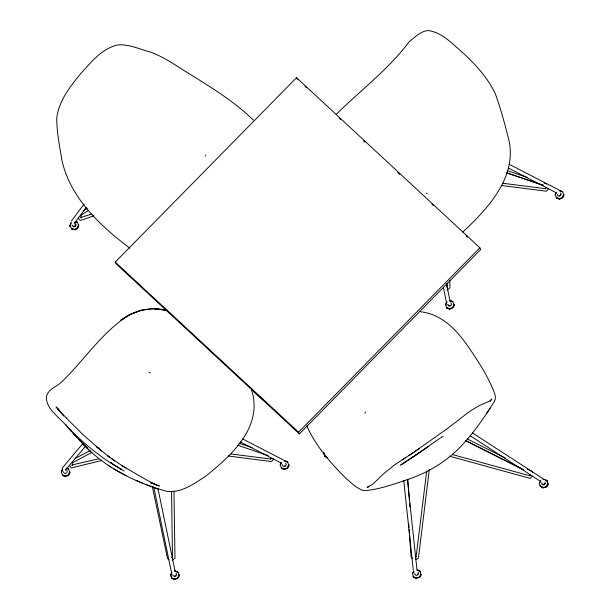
<?xml version="1.0" encoding="UTF-8"?>
<svg xmlns="http://www.w3.org/2000/svg" width="610" height="610" viewBox="0 0 610 610"><rect width="100%" height="100%" fill="white"/><g stroke="black" fill="none" stroke-linecap="round" stroke-linejoin="round"><path stroke-width="0.91" d="M270.817 457.752L270.543 459.223L271.008 458.659L270.497 458.987L231.129 454.008M545.744 187.43L545.47 188.894L545.935 188.337L545.416 188.665L502.304 183.206M448.609 305.404L448.678 304.84M426.703 471.126L416.15 556.526L415.684 557.021L416.226 556.739L415.334 556.915M429.287 469.517L418.483 557.868L417.347 558.882L415.379 559.469M74.74 229.779C78.484 230.839 79.994 219.516 77.539 227.736L74.595 229.307C67.13 226.912 74.977 230.931 74.595 229.307M530.258 474.511L529.716 475.922L530.227 475.464L529.64 475.708L452.673 454.625M171.7 577.906C173.568 581.246 180.24 578.303 178.974 574.803L177.83 577.716L174.765 579.027L171.7 577.906L170.571 575.077L171.829 572.058M77.706 228.079L78.766 224.983M75.457 221.613L77.264 222.17L75.625 221.948M65.552 476.479C67.443 476.28 70.806 473.856 69.639 471.782L68.495 474.687L65.43 475.998C58.163 472.994 65.796 477.622 65.43 475.998M284.618 469.471C286.57 469.364 289.803 466.772 288.705 464.774L287.447 467.794L284.496 468.998C277.009 465.758 284.748 470.577 284.496 468.998M449.814 309.171C451.705 308.98 455.068 306.548 453.901 304.481L452.757 307.387L449.692 308.698C442.204 305.465 449.944 310.284 449.692 308.698M559.545 199.142C561.497 199.043 564.73 196.443 563.632 194.453L562.374 197.472L559.423 198.669C551.936 195.429 559.675 200.255 559.423 198.669M69.952 226.013C73.436 215.338 67.641 232.867 70.951 223.748M323.925 452.719L324.604 456.188L327.486 457.683L324.604 456.188M540.818 480.802L539.591 482.815C537.296 486.46 548.23 490.349 540.186 486.162M560.613 194.415L560.277 195.421L559.256 195.787M74.74 222.101L74.321 223.298L86.361 207.362M68.671 469.288L66.208 468.114M177.891 572.203L174.841 570.762L174.948 571.196M287.699 461.976L284.679 461.168C283.558 459.612 292.495 464.179 284.634 460.863M449.707 300.532L452.894 301.675L449.867 300.867M562.626 191.647C553.034 188.116 568.947 193.759 559.599 190.838M71.393 221.026L84.111 204.053M62.235 468.884L62.815 467.321L83.067 443.325M273.356 458.865L272.815 460.253L271.412 461.534L228.231 456.013M548.276 188.536L547.742 189.923L546.331 191.212L501.283 185.448M68.663 475.03L69.99 472.033M178.852 575.87L177.83 577.716M281.606 462.479L280.204 465.308L281.164 462.868M452.925 307.722L454.244 304.725M555.397 195.055L556.084 192.539M61.404 472.392L62.494 469.029L61.48 471.53M61.717 471.637L62.655 469.372M171.585 577.54L170.739 575.413L171.677 573.148M280.204 465.308L281.141 463.043M289.056 465.026L287.447 467.794M445.391 305.008L446.749 301.729L445.666 305.084M445.979 304.329L446.916 302.064M555.123 194.979L556.068 192.714M562.542 197.808L563.983 194.697M170.739 575.413L171.837 572.203M65.949 468.938L65.415 470.104L85.659 446.101M420.122 571.311L420.976 574.78L419.337 577.464L416.104 578.242L413.13 576.633L415.936 577.906L419.177 577.129L420.808 574.437L420.122 571.311L417.415 569.816L419.604 571.28M543.929 487.603L546.255 487.085L548.024 484.309L547.361 480.878L544.463 479.346L542.847 479.734M417.461 574.75L417.972 573.812M544.89 483.44L544.379 484.37L544.029 483.783M413.13 576.633L416.104 578.242M532.553 476.029L530.128 478.37L449.402 456.15M306.738 425.772C315.789 446.078 330.841 463.371 346.564 478.919C351.825 483.349 356.995 488.557 363.69 490.684C379.969 489.647 395.859 483.333 411.338 478.316C429.249 471.591 446.078 461.587 459.475 447.816C473.192 433.931 484.165 417.675 494.535 401.212C496.456 398.002 494.809 394.098 493.65 390.918C489.395 380.533 483.974 370.644 477.889 361.227C464.058 339.739 447.984 314.684 420.115 311.695M490.326 401.388L491.812 399.047L489.395 401.197L479.483 405.513L470.089 411.109L446.924 428.921L413.687 452.376M412.703 573.621L412.383 573.377L413.87 571.196M420.808 574.437C421.884 574.475 419.466 578.585 419.177 577.129M540.818 480.954L539.591 482.815M540.193 485.812L542.991 487.436L546.095 486.749L547.864 483.966L547.17 480.848M486.49 413.679L490.562 407.472M412.917 572.79L413.862 571.349M546.095 486.749C546.232 488 549.023 484.111 547.864 483.966M447.008 287.531L447.351 283.17M115.244 262.087L296.536 77.691L479.856 247.805L480.688 249.505L299.396 433.901L116.075 263.787L115.244 262.087L298.572 432.208L299.396 433.901M298.572 432.208L479.856 247.805M336.293 114.276C360.693 90.15 388.539 69.372 409.188 41.716C414.838 37.294 420.503 31.308 427.953 30.508C442.685 32.422 453.222 44.759 463.981 53.779C476.395 65.522 488.221 78.4 495.427 94.085C500.894 109.129 505.011 124.715 508.923 140.224C517.12 177.487 487.573 208.841 462.731 232.151M544.463 479.346L544.631 479.681M442.86 436.264L411.109 458.324M428.243 446.672L404.323 462.708M409.119 455.411L419.093 448.716M421.113 451.613L400.564 465.094L405.162 462.189M413.649 452.406L394.441 464.98L383.591 473.795L372.824 484.203L367.098 487.306L368.928 486.902M402.364 459.78L405.589 457.706M88.595 210.351L81.374 214.964L80.909 216.573L81.237 217.999L80.535 217.526L91.675 214.125M83.242 210.824L87.26 208.262M73.36 226.211L74.405 226.424L75.266 225.875L75.648 224.945L75.03 224.663M91.957 452.368L72.765 462.548L72.361 465.56L71.698 465.033L98.706 458.827M74.931 458.583L89.983 450.637M179.325 575.055L177.731 571.867M447.077 290.017L449.905 287.897L449.791 280.333M172.15 560.338L174.978 558.226L173.957 491.05M171.662 557.845L172.523 557.509L172.081 557.86L172.477 557.273L171.547 491.141M110.845 462.632L121.192 469.319C101.29 458.171 83.722 443.333 67.588 427.297C61.008 418.178 45.292 409.257 46.52 396.462C48.144 389.157 56.082 387.022 61.053 382.523C84.561 360.228 102.19 331.238 130.38 314.325L141.421 310.139L130.082 314.501L120.475 320.494C133.277 310.925 149.892 306.205 165.63 310.185M449.631 305.702L450.653 305.335M284.329 466.109L285.35 465.75M174.712 576.031L175.733 575.665M93.902 215.833L80.497 220.431L79.071 219.356L78.56 218.044M71.576 228.925L74.755 229.642M101.74 460.466L71.408 467.931L70.089 466.734L69.723 465.377M556.366 197.922L559.583 199.005M446.634 307.951L449.852 309.034M62.494 475.358L65.598 476.341M281.446 468.244L284.664 469.334M171.715 578.28L174.933 579.363M141.017 310.292L153.796 308.568L153.316 308.629L165.569 310.193M153.316 308.629L167.018 310.269M75.625 221.697L77.264 222.17M83.166 443.92L87.428 448.114L79.041 439.513L84.157 445.048L80.947 441.541C103.044 466.909 134.787 482.388 166.69 491.309C181.208 493.261 194.018 483.73 205.524 476.296C231.487 455.586 263.604 426.603 251.457 389.592M263.55 400.335L253.806 391.826L253.165 390.697M507.413 170.701L527.116 177.365M544.128 183.114L546.812 184.029M238.754 443.15L252.189 447.687M506.452 172.79L543.624 185.402L506.971 172.95M237.831 445.285L268.248 455.632M175.68 571.448L177.159 571.951M449.829 300.562L452.894 301.675M174.902 570.891L177.968 572.005M156.465 484.927L159.423 486.033L150.304 482.556L156.465 484.927L147.712 480.588L121.779 465.613L126.156 468.045M157.792 489.136L145.149 484.21M67.161 468.48L68.747 469.09M136.099 480.344L142.359 483.074M323.818 452.94L324.779 456.181M467.168 438.918L505.461 458.118M527.208 469.029L531.836 471.347L532.583 472.735M465.826 440.725L523.35 469.677L465.537 440.595M509.167 164.265L558.851 189.923M508.45 168.07L556.45 192.867M242.658 438.941L283.924 460.253M240.264 441.884L281.53 463.196M126.064 475.579L113.826 468.884M545.302 480.062L547.33 481.183M324.611 455.845L327.402 457.813M124.188 470.989L119.751 468.518L121.192 469.319M544.623 479.384L547.422 481.008M417.575 569.847L420.374 571.471M123.228 466.421L107.634 455.784L109.457 457.187L96.266 446.497L101.679 451.003L83.242 434.922L66.208 417.926M107.993 465.232L111.798 467.611M472.27 432.787L543.365 478.919M470.234 435.799L540.536 481.412M542.496 483.997L543.312 484.561M129.899 248.186C100.398 226.112 70.768 198.311 62.075 161.048C59.727 146.812 56.76 132.492 56.73 118.012C58.926 100.734 70.135 86.468 80.871 73.436C91.347 61.984 102.236 48.121 118.309 44.835C129.549 44.332 140.201 49.319 150.876 52.231C163.587 56.951 174.818 64.691 186.202 71.873C209.55 86.445 233.615 100.711 253.31 120.117M113.056 459.841L114.642 461L111.134 458.423M110.296 462.22L112.423 463.783M168.894 559.835L167.491 558.47L152.347 486.688M305.031 86.506L306.426 87.802M339.183 118.203L340.578 119.491M363.583 140.841L364.971 142.13M397.735 172.531L399.825 174.475M431.888 204.228L433.283 205.524M466.048 235.917L467.443 237.214M86.315 447.023L76.967 437.644L67.702 426.969L71.347 431.232L68.556 427.991M85.164 446.215L90.776 451.827M66.337 418.056L56.051 406.893L59.78 411.254M73.124 433.321L76.967 437.644M412.246 558.424L411.109 556.838L409.127 529.32M65.819 424.552L66.894 425.856M61.869 413.9L63.562 416.012M59.826 411.292L57.866 408.837L61.046 412.863M72.171 225.174L72.964 226.409L74.26 226.813L75.678 226.096L76.014 224.724L75.449 223.458M70.051 225.738L71.721 228.887M560.537 192.92L561.215 194.224L560.529 195.574L559.286 196.161L557.807 195.657L557.357 194.346M285.61 463.249L286.288 464.553L285.61 465.895L284.359 466.49L282.88 465.987L282.43 464.675M63.364 471.683L64.042 472.986L65.293 473.497L66.764 472.895L67.222 471.56L66.772 470.249M77.035 222.04L78.583 225.098M543.075 487.908L542.991 487.436M296.536 77.691L297.36 79.391M416.02 578.379L415.936 577.906M174.887 579.5L174.765 579.027M447.626 304.382L448.19 305.572L449.547 306.197L450.912 305.488L451.484 304.253L450.92 302.842M172.699 574.704L173.263 575.901L174.628 576.519L175.993 575.817L176.557 574.582L175.993 573.164M74.1 225.769L74.405 226.424M562.389 191.509L563.792 194.788M452.658 301.538L454.061 304.817M287.462 461.839L288.865 465.117M61.236 472.048L62.647 475.327M555.23 194.72L556.526 197.892M445.498 304.748L446.795 307.92M280.303 465.041L281.599 468.221M68.511 468.953L69.799 472.125M545.05 481.953L545.485 483.364L544.57 484.576L543.243 484.958L541.893 484.203L541.68 482.83M414.632 573.301L414.975 574.582L416.195 575.421L417.652 574.955L418.429 573.827L418.132 572.332M446.413 283.459L450.088 301.157M443.325 287.31L446.23 301.279M157.959 488.572L175.161 571.486M153.712 486.833L171.303 571.608M412.543 573.286L413.305 576.618M407.35 479.163L417.072 570.731M403.751 480.52L413.275 570.205M407.869 479.376L409.394 500.23M409.6 503.075L409.874 506.864M408.723 523.624L408.99 527.421M365.443 412.047A1.685 1.624 -37.3 0 1 364.894 413.199M150.22 372.74A1.685 1.586 -32.3 0 1 149.008 372.458M205.402 155.924A1.685 1.586 -18.4 0 1 205.684 155.131M426.253 193.187A1.685 1.632 -17.2 0 1 427.046 193.507"/></g></svg>
